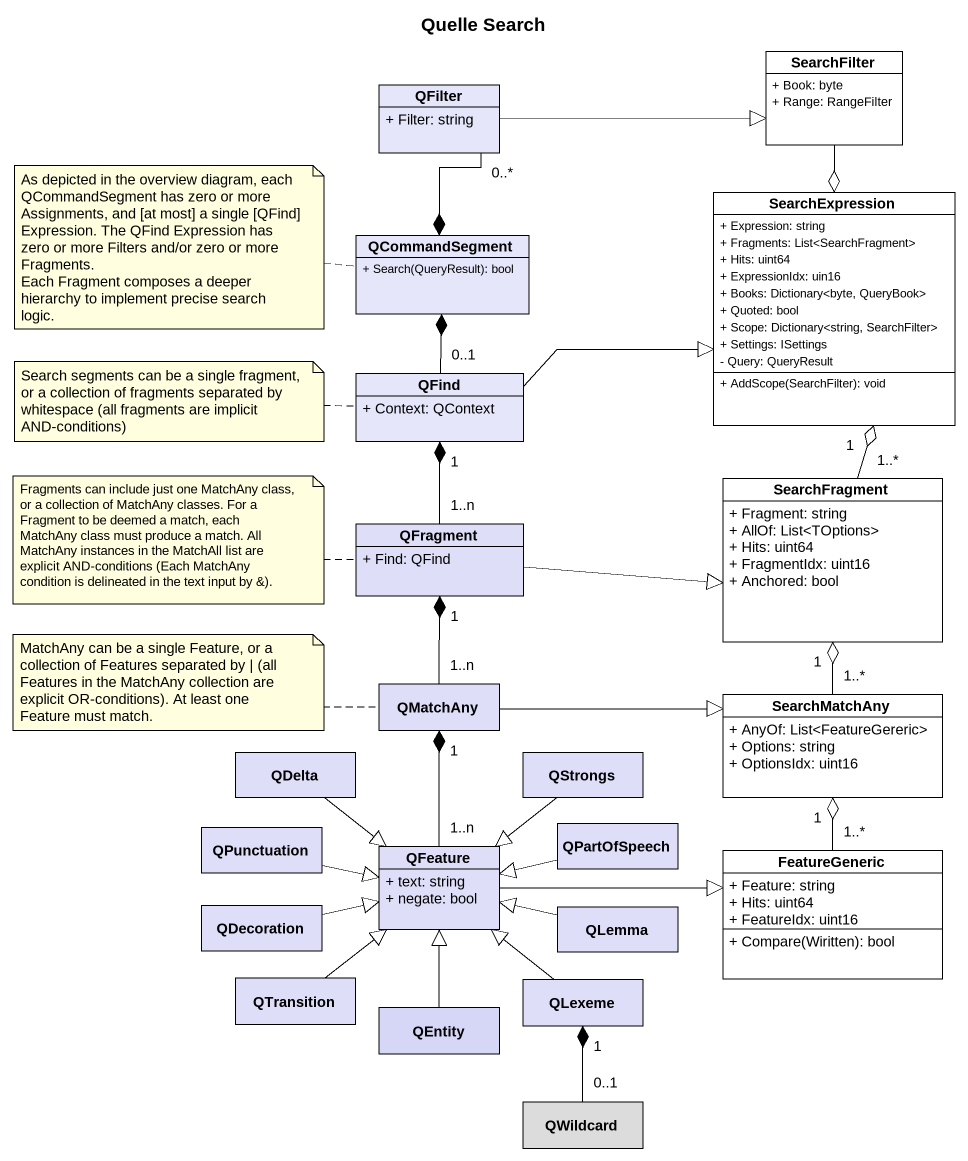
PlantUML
@startuml
title Quelle Search
hide circle
hide empty members
skinparam classAttributeIconSize 0
class QFilter #E6E6FA {
  + Filter: string
}
class SearchFilter #FFFFFF {
  + Book: byte
  + Range: RangeFilter
}
class SearchExpression #FFFFFF {
  + Expression: string
  + Fragments: List<SearchFragment>
  + Hits: uint64
  + ExpressionIdx: uin16
  + Books: Dictionary<byte, QueryBook>
  + Quoted: bool
  + Scope: Dictionary<string, SearchFilter>
  + Settings: ISettings
  - Query: QueryResult
  + AddScope(SearchFilter): void
}
class QCommandSegment #E6E6FA {
  + Search(QueryResult): bool
}
class QFind #E6E6FA {
  + Context: QContext
}
class SearchFragment #FFFFFF {
  + Fragment: string
  + AllOf: List<TOptions>
  + Hits: uint64
  + FragmentIdx: uint16
  + Anchored: bool
}
class QFragment #DEDEF8 {
  + Find: QFind
}
class QMatchAny #DEDEF8
class SearchMatchAny #FFFFFF {
  + AnyOf: List<FeatureGereric>
  + Options: string
  + OptionsIdx: uint16
}
class QDelta #DEDEF8
class QStrongs #DEDEF8
class QPunctuation #DEDEF8
class QFeature #DEDEF8 {
  + text: string
  + negate: bool
}
class QPartOfSpeech #DEDEF8
class FeatureGeneric #FFFFFF {
  + Feature: string
  + Hits: uint64
  + FeatureIdx: uint16
  + Compare(Wiritten): bool
}
class QDecoration #DEDEF8
class QLemma #DEDEF8
class QTransition #DEDEF8
class QLexeme #DEDEF8
class QEntity #D6D6F6
class QWildcard #DCDCDC
QFilter -right-|> SearchFilter
QFilter "0..*" --* QCommandSegment
SearchFilter --o SearchExpression
QFind -right-|> SearchExpression
QFind "0..1" -up-* QCommandSegment
SearchFragment "1..*" -up-o "1" SearchExpression
QFragment "1..n" -up-* "1" QFind
QFragment -right-|> SearchFragment
QMatchAny "1..n" -up-* "1" QFragment
QMatchAny -right-|> SearchMatchAny
SearchMatchAny "1..*" -up-o "1" SearchFragment
QDelta --|> QFeature
QStrongs --|> QFeature
QPunctuation -right-|> QFeature
QFeature "1..n" -up-* "1" QMatchAny
QFeature -right-|> FeatureGeneric
QPartOfSpeech -left-|> QFeature
FeatureGeneric "1..*" -up-o "1" SearchMatchAny
QDecoration -right-|> QFeature
QLemma -left-|> QFeature
QTransition -up-|> QFeature
QLexeme -up-|> QFeature
QEntity -up-|> QFeature
QWildcard "0..1" -up-* "1" QLexeme
note left of QCommandSegment
  As depicted in the overview diagram, each QCommandSegment has zero or more Assignments, and [at most] a single [QFind] Expression. The QFind Expression has zero or more Filters and/or zero or more Fragments.
  Each Fragment composes a deeper hierarchy to implement precise search logic.
end note
note left of QFind : Search segments can be a single fragment, or a collection of fragments separated by whitespace (all fragments are implicit AND-conditions)
note left of QFragment : Fragments can include just one MatchAny class, or a collection of MatchAny classes. For a Fragment to be deemed a match, each MatchAny class must produce a match. All MatchAny instances in the MatchAll list are explicit AND-conditions (Each MatchAny condition is delineated in the text input by &).
note left of QMatchAny : MatchAny can be a single Feature, or a collection of Features separated by | (all Features in the MatchAny collection are explicit OR-conditions). At least one Feature must match.
@enduml
